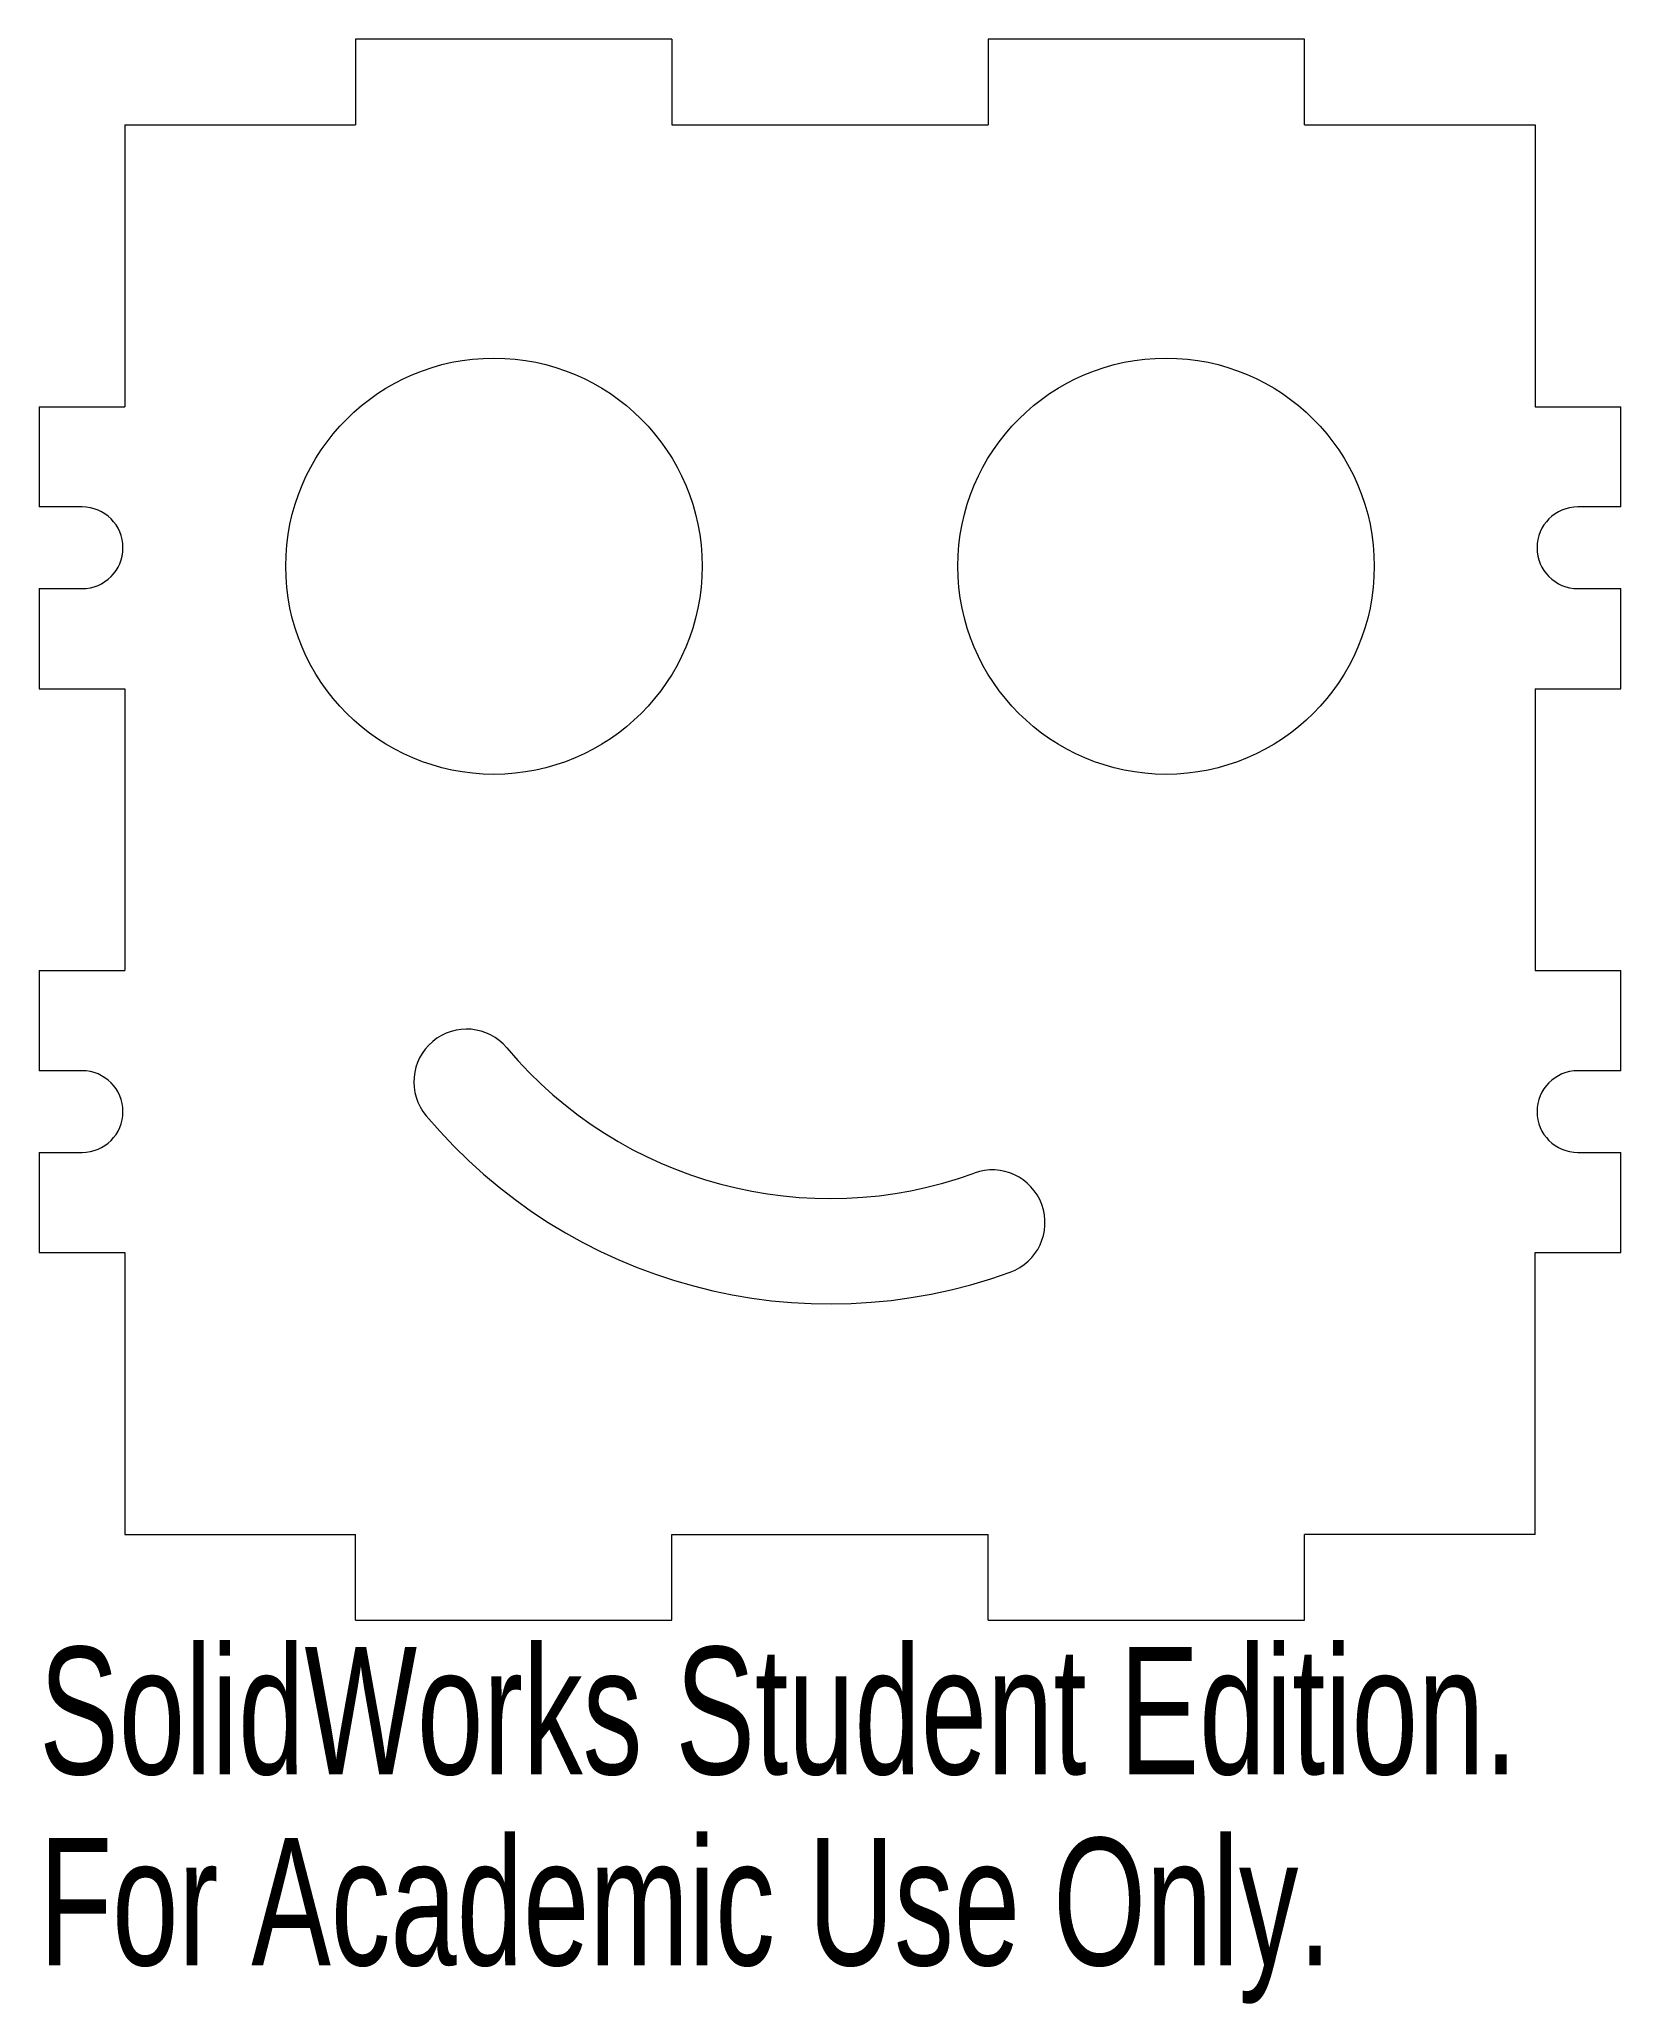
# Model space of a CAD drawing. Header units: millimetres. Extents: x 0 to 60, y -14.6 to 60.
import ezdxf

# ---------------------------------------------------------------- set-up
doc = ezdxf.new("R2010")
doc.units = ezdxf.units.MM
doc.styles.add('SLDTEXTSTYLE0', font='TXT', dxfattribs={"width": 0.7})

msp = doc.modelspace()

# ---------------------------------------------------------------- linework, layer by layer
at = {"color": 7, "linetype": 'Continuous', "lineweight": 15}
for p, q in [((12, 60), (12, 56.75)), ((24, 60), (12, 60)), ((24, 60), (24, 56.75)), ((36, 60), (36, 56.75)), ((48, 60), (36, 60)), ((48, 56.75), (48, 60)), ((3.25, 56.75), (12, 56.75)), ((3.25, 56.75), (3.25, 46.05)), ((24, 56.75), (36, 56.75)), ((48, 56.75), (56.75, 56.75)), ((56.75, 56.75), (56.75, 46.05)), ((0, 46.05), (0, 42.25)), ((0, 46.05), (3.25, 46.05)), ((56.75, 46.05), (60, 46.05)), ((60, 42.25), (60, 46.05)), ((1.625, 42.25), (0, 42.25)), ((60, 42.25), (58.375, 42.25)), ((0, 39.15), (0, 35.35)), ((0, 39.15), (1.625, 39.15)), ((58.375, 39.15), (60, 39.15)), ((60, 35.35), (60, 39.15)), ((0, 35.35), (3.25, 35.35)), ((3.25, 35.35), (3.25, 24.65)), ((56.75, 35.35), (60, 35.35)), ((56.75, 35.35), (56.75, 24.65)), ((0, 24.65), (0, 20.85)), ((0, 24.65), (3.25, 24.65)), ((56.75, 24.65), (60, 24.65)), ((60, 20.85), (60, 24.65)), ((1.625, 20.85), (0, 20.85)), ((60, 20.85), (58.375, 20.85)), ((0, 17.75), (0, 13.95)), ((0, 17.75), (1.625, 17.75)), ((58.375, 17.75), (60, 17.75)), ((60, 13.95), (60, 17.75)), ((0, 13.95), (3.25, 13.95)), ((3.25, 13.95), (3.25, 3.25)), ((56.75, 13.95), (60, 13.95)), ((56.75, 3.25), (56.75, 13.95)), ((3.25, 3.25), (12, 3.25)), ((12, 0), (12, 3.25)), ((24, 3.25), (36, 3.25)), ((24, 0), (24, 3.25)), ((36, 0), (36, 3.25)), ((56.75, 3.25), (48, 3.25)), ((48, 0), (48, 3.25)), ((12, 0), (24, 0)), ((36, 0), (48, 0))]:
    msp.add_line(p, q, dxfattribs=at)
for centre in [(17.25, 40), (42.75, 40)]:
    msp.add_circle(centre, 7.9, dxfattribs=at)
for centre, radius, start, end in [((1.625, 40.7), 1.55, 270, 90), ((58.375, 40.7), 1.55, 90, 270), ((16.211, 20.43), 2, 40, 220), ((30, 32), 16, 220, 290), ((1.625, 19.3), 1.55, 270, 90), ((58.375, 19.3), 1.55, 90, 270), ((30, 32), 20, 220, 290), ((36.156, 15.086), 2, 290, 110)]:
    msp.add_arc(centre, radius, start, end, dxfattribs=at)

# ---------------------------------------------------------------- texts
at = {"color": 7, "linetype": 'Continuous', "char_height": 4.83362, "attachment_point": 1, "style": 'SLDTEXTSTYLE0'}
for s, insert in [('SolidWorks Student Edition.', (0, -1.02)), ('For Academic Use Only.', (0, -8.27))]:
    msp.add_mtext(s, dxfattribs=dict(at, insert=insert))

doc.saveas('drawing.dxf')
